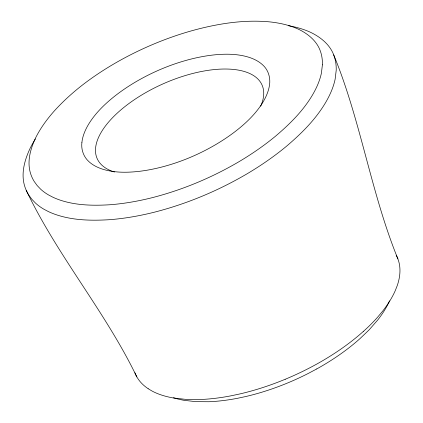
<?xml version="1.0" encoding="UTF-8"?>
<svg xmlns="http://www.w3.org/2000/svg" width="423" height="423" viewBox="0 0 423 423"><rect width="100%" height="100%" fill="white"/><g stroke="black" fill="none" stroke-linecap="round" stroke-linejoin="round"><path stroke-width="0.63" d="M363.294 331.505L366.752 328.343A140.573 64.476 -24.1 0 0 378.056 316.679L382.45 311.386A144.698 66.369 -24.1 0 0 395.288 290.59L397.25 285.594A143.111 65.639 -24.1 0 0 396.187 255.206M316.748 368.935L308.616 373.266A135.212 62.012 -24.1 0 1 287.555 382.995A133.816 61.372 -24.1 0 1 261.636 392.274A131.273 60.209 -24.1 0 1 245.329 396.626L237.731 398.244A134.207 61.557 -24.1 0 1 208.893 401.739L195.828 401.649L183.968 400.306A134.065 61.488 -24.1 0 1 173.483 397.747M148.166 388.732L152.333 391.19A144.782 66.406 -24.1 0 0 173.34 397.969L186.146 399.423L200.253 399.518A144.904 66.459 -24.1 0 0 231.386 395.743L239.592 393.998A141.705 64.994 -24.1 0 0 257.2 389.303A144.476 66.263 -24.1 0 0 285.187 379.278M136.83 376.919C105.327 311.582 57.364 255.772 26.205 190.255M397.884 258.86C370.902 192.698 360.919 120.994 333.71 54.89C329.787 44.473 320.46 37.087 310.688 32.381A171.934 78.858 -24.1 0 0 288.454 25.708M333.71 54.89L334.863 58.432A173.033 79.36 -24.1 0 1 336.206 70.345L335.153 79.085A165.795 76.04 -24.1 0 1 331.769 90.136A168.64 77.346 -24.1 0 1 316.325 116.103C307.563 127.339 297.168 137.163 286.339 146.374A171.241 78.541 -24.1 0 1 247.148 173.763C218.162 190.768 186.86 203.881 154.289 212.214A171.188 78.514 -24.1 0 1 109.213 219.717C96.074 220.489 82.797 220.526 69.8 218.183A168.629 77.34 -24.1 0 1 48.434 211.595L44.013 209.285A165.086 75.717 -24.1 0 1 35.553 203.14L31.767 199.191L28.653 194.887A175.434 80.465 -24.1 0 1 24.883 186.786C20.658 174.102 24.508 160.285 29.991 148.605A172.108 78.937 -24.1 0 1 35.368 138.971M285.187 379.278A145.189 66.585 -24.1 0 0 312.343 366.466L316.705 364.103A143.825 65.967 -24.1 0 0 363.262 331.5M148.193 388.711A143.059 65.613 -24.1 0 1 134.884 372.748M316.753 368.941A133.213 61.097 -24.1 0 0 359.851 338.738L369.078 329.914L377.639 320.111A133.8 61.367 -24.1 0 0 389.525 300.859M114.527 172.029A90.273 41.406 -24.1 0 1 162.178 84.251A90.273 41.406 -24.1 0 1 260.7 106.141M322.405 64.809L321.422 73.005A155.437 71.291 -24.1 0 1 318.255 83.357A158.006 72.47 -24.1 0 1 303.783 107.691C295.577 118.213 285.832 127.418 275.69 136.047A160.491 73.607 -24.1 0 1 238.963 161.713C211.801 177.649 182.477 189.932 151.963 197.737A160.444 73.586 -24.1 0 1 109.721 204.769C97.412 205.493 84.97 205.53 72.793 203.336A157.975 72.455 -24.1 0 1 52.775 197.16L48.634 194.998A154.765 70.985 -24.1 0 1 40.708 189.24L37.161 185.538L34.242 181.504A164.32 75.363 -24.1 0 1 30.705 173.916C26.749 162.03 30.356 149.086 35.495 138.141A161.263 73.962 -24.1 0 1 54.551 110.683C65.57 98.607 78.001 87.873 91.347 78.445A157.478 72.227 -24.1 0 1 185.316 32.645A160.084 73.422 -24.1 0 1 215.92 25.084C233.427 21.742 251.357 20.23 269.144 21.827A161.105 73.888 -24.1 0 1 298.501 29.24C308.182 33.851 317.361 41.428 320.655 51.971A161.755 74.189 -24.1 0 1 322.405 64.809M81.914 142.313C80.994 149.314 83.453 156.663 88.719 161.433A103.683 47.556 -24.1 0 0 102.778 169.226C114.554 172.87 127.122 172.716 139.257 171.336A103.624 47.529 -24.1 0 0 166.012 165.895C181.731 161.449 196.901 155.119 211.177 147.193A103.624 47.529 -24.1 0 0 234.955 131.712C245.435 123.648 255.259 114.406 262.35 103.154A103.683 47.556 -24.1 0 0 269.224 86.689C270.932 78.974 268.795 70.366 262.799 65.015A103.683 47.556 -24.1 0 0 248.735 57.227C238.329 53.996 227.257 53.774 216.476 54.673A102.842 47.17 -24.1 0 0 190.091 59.31C171.172 64.206 152.978 71.825 136.1 81.665A102.842 47.17 -24.1 0 0 113.036 97.502C103.926 104.915 95.455 113.316 89.174 123.299A103.683 47.556 -24.1 0 0 82.3 139.754L81.914 142.313"/></g></svg>
